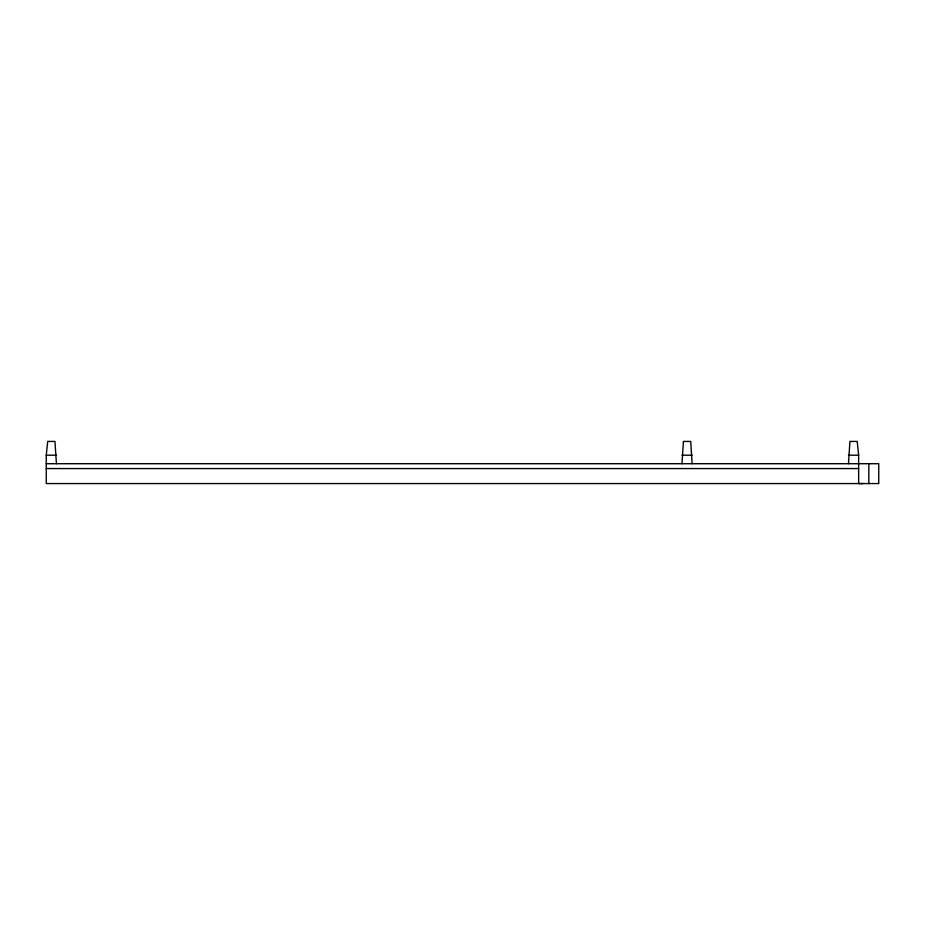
<?xml version="1.0" encoding="UTF-8"?>
<svg xmlns="http://www.w3.org/2000/svg" width="925" height="925" viewBox="0 0 925 925"><rect width="100%" height="100%" fill="white"/><g stroke="black" fill="none" stroke-linecap="round" stroke-linejoin="round"><path stroke-width="1.39" d="M46.25 463.714L878.75 463.714L878.75 483.567L46.25 483.567L46.25 455.204L47.707 441.433L54.968 441.433L56.425 463.714M681.979 463.714L683.425 441.433L690.697 441.433L692.154 463.714M848.479 463.714L849.925 441.433L857.197 441.433L858.654 455.204L858.654 483.567L863.279 483.567M46.25 455.204L56.425 455.204M681.979 455.204L692.154 455.204M848.479 455.204L858.654 455.204M46.25 468.559L858.654 468.559M868.818 463.714L868.818 483.567"/></g></svg>
